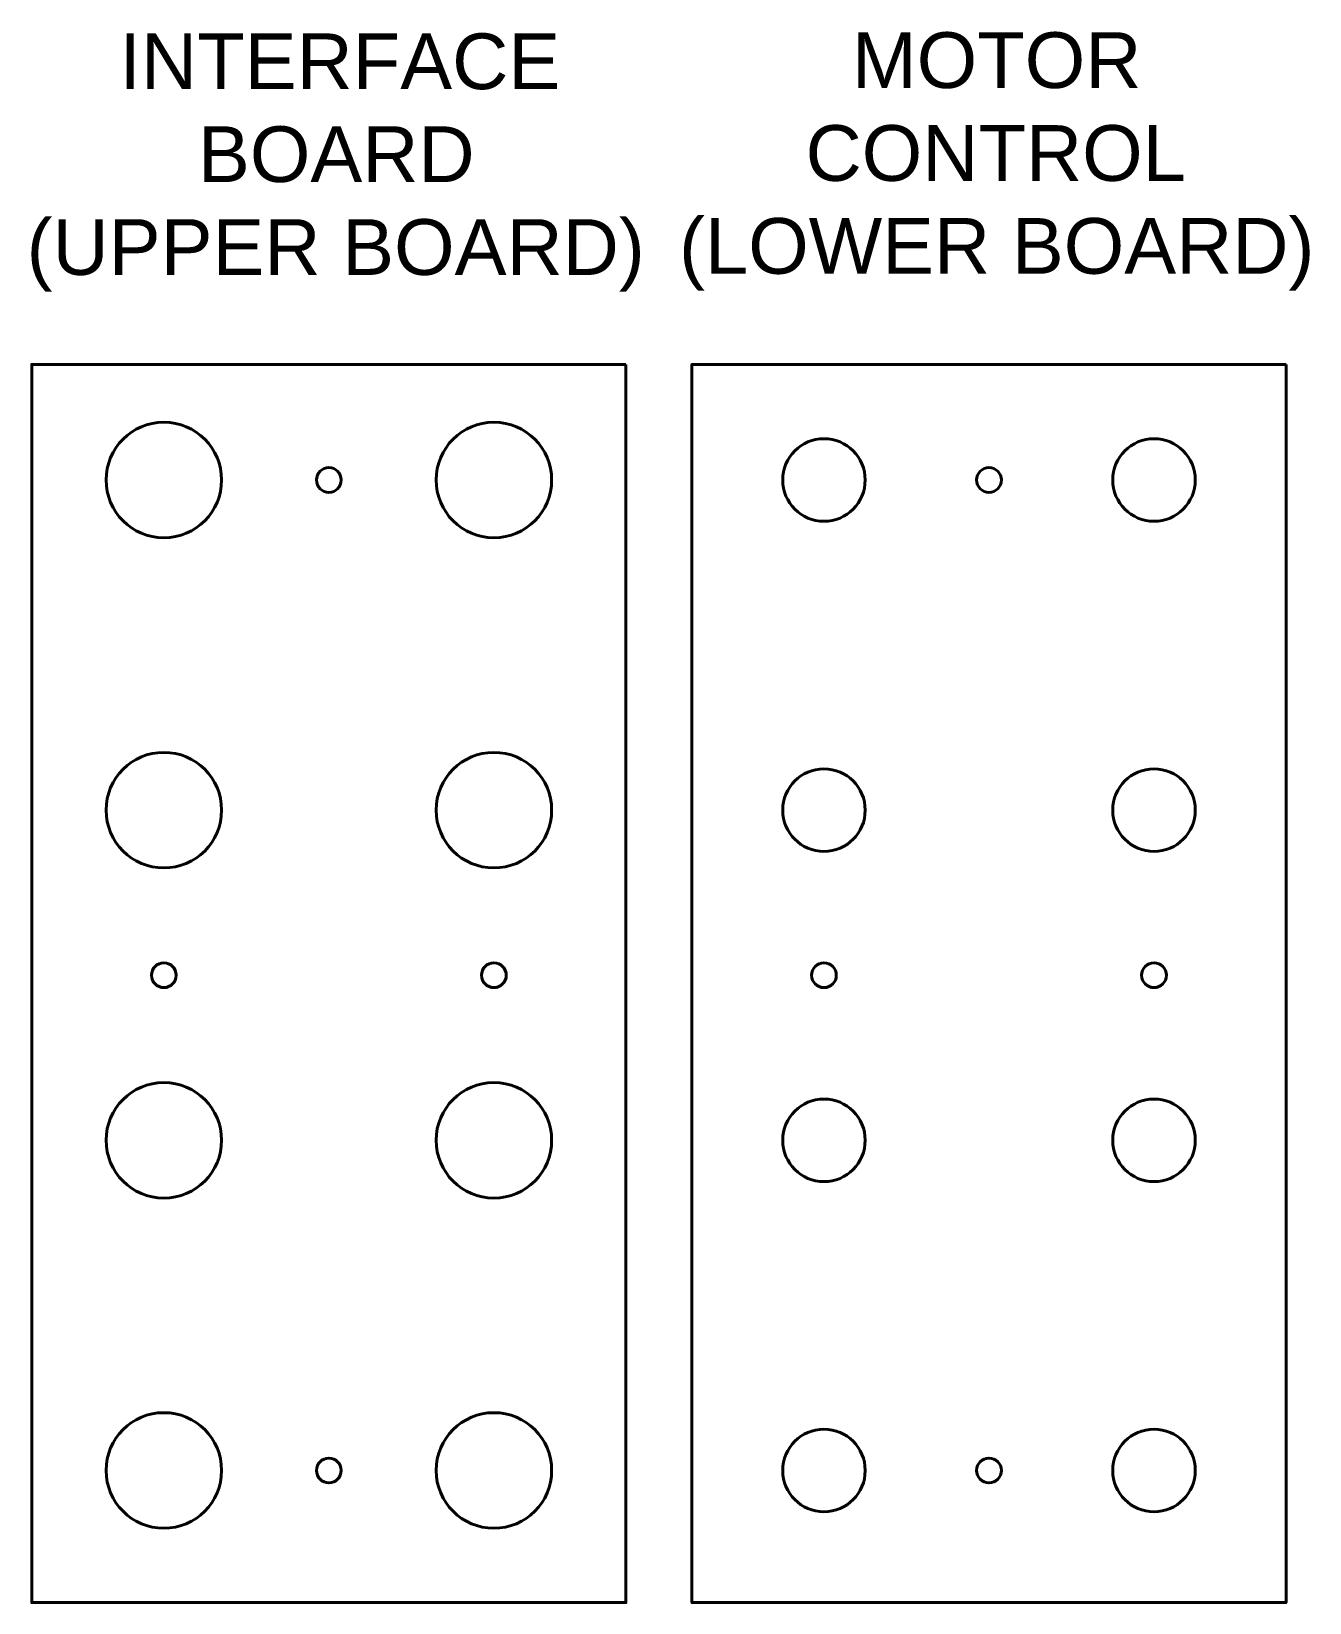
# Model space of a CAD drawing. Header units: inches. Extents: x 236 to 391, y 506 to 696.
import ezdxf

# ---------------------------------------------------------------- set-up
doc = ezdxf.new("R2010")
doc.units = ezdxf.units.IN
doc.header["$MEASUREMENT"] = 0
doc.layers.add('A-DETL-___4', color=4, linetype='Continuous')

msp = doc.modelspace()

# ---------------------------------------------------------------- linework, layer by layer
at = {"layer": 'A-DETL-___4', "lineweight": 40, "transparency": 33554687}
for points in [[(308.16, 655.64), (308.16, 505.64), (236.16, 505.64), (236.16, 655.64)], [(388.16, 655.64), (388.16, 505.64), (316.16, 505.64), (316.16, 655.64)]]:
    msp.add_lwpolyline(points, close=True, dxfattribs=at)
for centre, radius in [((252.16, 641.64), 7), ((292.16, 641.64), 7), ((332.16, 641.64), 5), ((372.16, 641.64), 5), ((272.16, 641.64), 1.5), ((352.16, 641.64), 1.5), ((252.16, 601.64), 7), ((292.16, 601.64), 7), ((332.16, 601.64), 5), ((372.16, 601.64), 5), ((252.16, 581.64), 1.5), ((292.16, 581.64), 1.5), ((332.16, 581.64), 1.5), ((372.16, 581.64), 1.5), ((252.16, 561.64), 7), ((292.16, 561.64), 7), ((332.16, 561.64), 5), ((372.16, 561.64), 5), ((252.16, 521.64), 7), ((292.16, 521.64), 7), ((332.16, 521.64), 5), ((372.16, 521.64), 5), ((272.16, 521.64), 1.5), ((352.16, 521.64), 1.5)]:
    msp.add_circle(centre, radius, dxfattribs=at)

# ---------------------------------------------------------------- texts
at = {"transparency": 33554687, "char_height": 6.75, "width": 76.955, "attachment_point": 1}
for s, insert in [('\\pi12.78515;{\\fArial|b0|i0|c0|p34;INTERFACE\\P\\pi22.31619;BOARD\\P\\pi1.5505;(UPPER BOARD)}', (233.98, 695.74)), ('\\pi21.4874;{\\fArial|b0|i0|c0|p34;MOTOR\\P\\pi15.87008;CONTROL\\P\\pi0.53754;(LOWER BOARD)}', (314.06, 695.88))]:
    msp.add_mtext(s, dxfattribs=dict(at, insert=insert))

doc.saveas('drawing.dxf')
